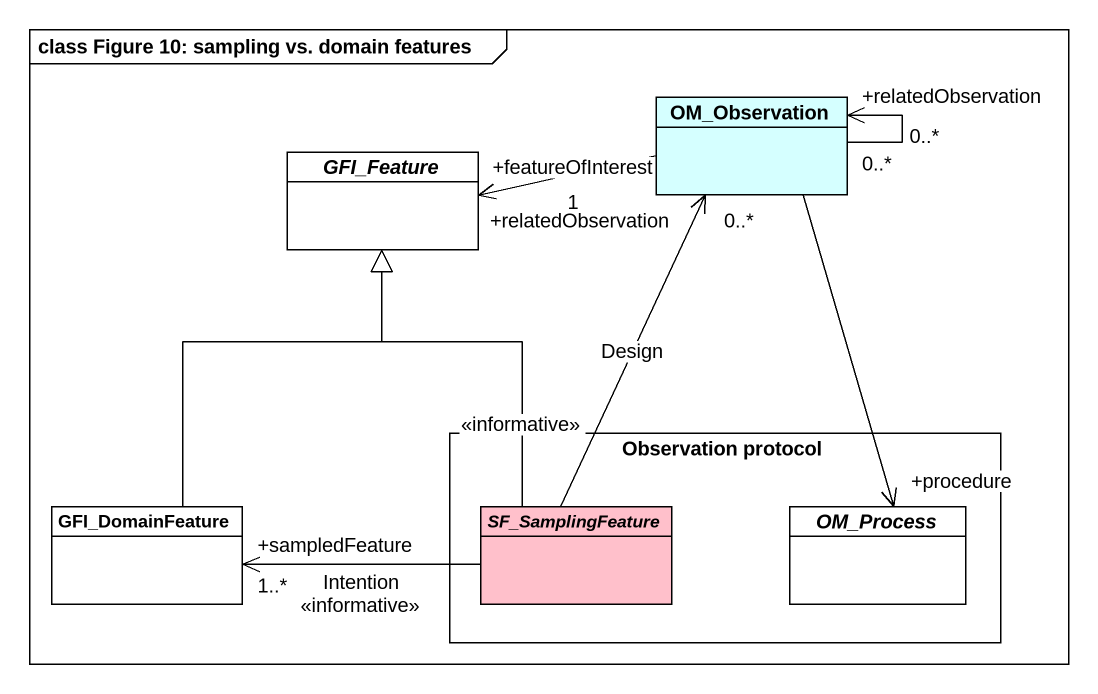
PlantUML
@startuml
mainframe class Figure 10: sampling vs. domain features
hide circle
hide empty members
abstract class GFI_Feature
class OM_Observation #D5FFFF
rectangle "Observation protocol" as Observation_protocol {
  abstract class SF_SamplingFeature #FFC0CB
  abstract class OM_Process
}
class GFI_DomainFeature
OM_Observation -left-> "+featureOfInterest\n1" GFI_Feature
OM_Observation "0..*" --> "+relatedObservation\n0..*" OM_Observation
OM_Observation --> "+procedure" OM_Process
GFI_DomainFeature -up-|> GFI_Feature
SF_SamplingFeature -up-|> GFI_Feature : <<informative>>
SF_SamplingFeature -up-> "+relatedObservation\n0..*" OM_Observation : Design
SF_SamplingFeature -left-> "+sampledFeature\n1..*" GFI_DomainFeature : Intention\n<<informative>>
@enduml
